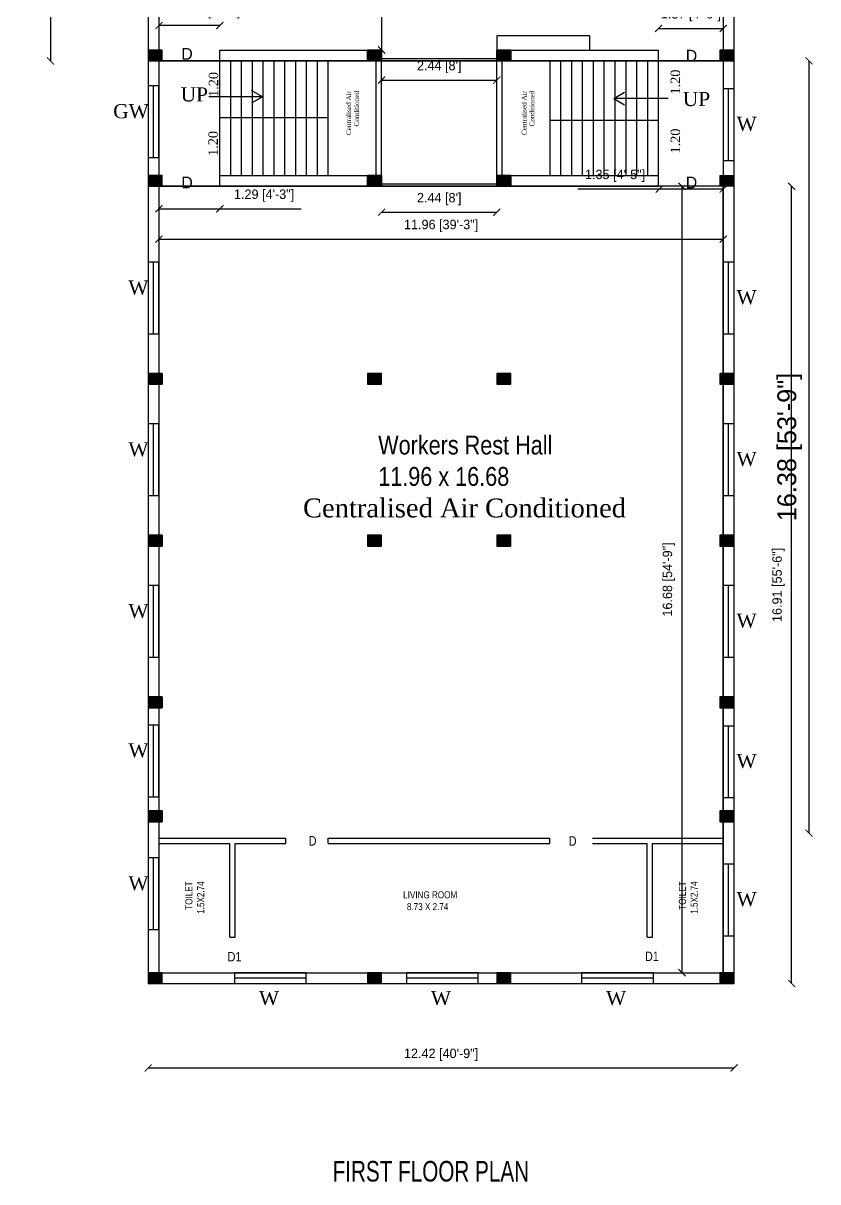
# Model space of a CAD drawing. Header units: metres. Extents: x 6103548.4 to 6103646, y -6659893.6 to -6659816.8.
# Drawn here: x 6103567.76 to 6103584.6, y -6659893.65 to -6659869.07 of the extents above; entities that cross this region are included whole.
import ezdxf

# ---------------------------------------------------------------- set-up
doc = ezdxf.new("R2010")
doc.units = ezdxf.units.M
doc.header["$LTSCALE"] = 500
doc.header["$MEASUREMENT"] = 0
doc.linetypes.add('DASHED', pattern=[0.75, 0.5, -0.25])
doc.linetypes.add('PHANTOM2', pattern=[1.25, 0.625, -0.125, 0.125, -0.125, 0.125, -0.125])
doc.layers.get('0').update_dxf_attribs({"linetype": 'CONTINUOUS'})
doc.layers.get('Defpoints').update_dxf_attribs({"linetype": 'CONTINUOUS'})
doc.layers.add('BLK_1_FLR_0_STAIR_1_LANDING_1', color=7, linetype='CONTINUOUS', lineweight=0)
doc.layers.add('DIST_EXIT', color=7, linetype='CONTINUOUS', lineweight=0)
for name, color, linetype in [('BLK_1_FLR_0_WASH', 55, 'CONTINUOUS'), ('BLK_1_FLR_1_BLT_UP_AREA', 13, 'CONTINUOUS'), ('BLK_1_FLR_1_DRINKING_WATER', 7, 'CONTINUOUS'), ('BLK_1_FLR_1_EXIT_WIDTH_DOOR', 2, 'CONTINUOUS'), ('BLK_1_FLR_1_UNITFA_1', 234, 'CONTINUOUS'), ('TITLE', 7, 'CONTINUOUS')]:
    doc.layers.add(name, color=color, linetype=linetype)
doc.styles.add('RM', font='GOTHIC.TTF')
doc.styles.get("Standard").update_dxf_attribs({"font": 'GOTHIC.TTF'})
doc.styles.add('TITLE1', font='GOTHIC.TTF', dxfattribs={"width": 0.75, "height": 0.2})
doc.styles.add('USA TEXT', font='GOTHIC.TTF')
doc.dimstyles.new('1-100-ED', dxfattribs={"dimtxt": 0.2, "dimasz": 0.15, "dimexe": 0.18, "dimexo": 0.0625, "dimgap": 0.15, "dimtad": 1, "dimzin": 0, "dimdsep": 46, "dimtxsty": 'USA TEXT', "dimblk": 'ARCHTICK', "dimcen": 0.1, "dimse1": 1, "dimse2": 1, "dimclrd": 256, "dimclrt": 256, "dimadec": 0, "dimazin": 0, "dimtfac": 1, "dimtofl": 0, "dimtmove": 0, "dimatfit": 3, "dimldrblk": 'ARCHTICK', "dimfxl": 0, "dimtolj": 1, "dimtzin": 0, "dimarcsym": 0})

# ---------------------------------------------------------------- blocks, each defined once
blk = doc.blocks.new('_ArchTick')
at = {"color": 0, "linetype": 'ByBlock', "const_width": 0.15}
blk.add_lwpolyline([(-0.5, -0.5), (0.5, 0.5)], dxfattribs=at)
blk = doc.blocks.new('*D83')
at = {"layer": 'Defpoints', "color": 0}
for p in [(6103575.353, -6659856.153), (6103575.353, -6659869.643), (6103575.353, -6659869.643)]:
    blk.add_point(p, dxfattribs=at)
at = {"layer": 'DIST_EXIT', "linetype": 'PHANTOM2', "lineweight": -2}
blk.add_line((6103575.353, -6659856.153), (6103575.353, -6659869.643), dxfattribs=at)
at = {"layer": 'DIST_EXIT', "lineweight": -2, "xscale": 0.15, "yscale": 0.15, "zscale": 0.15}
for p, rotation in [((6103575.353, -6659856.153), 90), ((6103575.353, -6659869.643), 270)]:
    blk.add_blockref('_ArchTick', p, dxfattribs=dict(at, rotation=rotation))
at = {"layer": 'DIST_EXIT', "insert": (6103575.073, -6659863.874), "char_height": 0.2, "attachment_point": 5, "rotation": 90, "style": 'USA TEXT'}
blk.add_mtext('\\A1;13.49 [44\'-3"]', dxfattribs=at)
blk = doc.blocks.new('*D84')
at = {"layer": 'BLK_1_FLR_0_STAIR_1_LANDING_1', "lineweight": -2}
blk.add_line((6103568.333, -6659855.923), (6103568.333, -6659869.873), dxfattribs=at)
at = {"layer": 'Defpoints', "color": 0}
for p in [(6103570.403, -6659855.923), (6103568.333, -6659869.873), (6103570.403, -6659869.873)]:
    blk.add_point(p, dxfattribs=at)
at = {"layer": 'BLK_1_FLR_0_STAIR_1_LANDING_1', "lineweight": -2, "xscale": 0.15, "yscale": 0.15, "zscale": 0.15}
for p, rotation in [((6103568.333, -6659855.923), 90), ((6103568.333, -6659869.873), 270)]:
    blk.add_blockref('_ArchTick', p, dxfattribs=dict(at, rotation=rotation))
at = {"layer": 'BLK_1_FLR_0_STAIR_1_LANDING_1', "insert": (6103568.053, -6659862.898), "char_height": 0.2, "attachment_point": 5, "rotation": 90, "style": 'USA TEXT'}
blk.add_mtext('\\A1;13.95 [45\'-9"]', dxfattribs=at)
blk = doc.blocks.new('*D85')
at = {"lineweight": -2}
blk.add_line((6103570.403, -6659891.234), (6103582.823, -6659891.234), dxfattribs=at)
at = {"layer": 'Defpoints', "color": 0}
for p in [(6103570.403, -6659889.443), (6103582.823, -6659889.443), (6103582.823, -6659891.234)]:
    blk.add_point(p, dxfattribs=at)
at = {"lineweight": -2, "xscale": 0.15, "yscale": 0.15, "zscale": 0.15, "rotation": 180}
blk.add_blockref('_ArchTick', (6103570.403, -6659891.234), dxfattribs=at)
at = {"lineweight": -2, "xscale": 0.15, "yscale": 0.15, "zscale": 0.15}
blk.add_blockref('_ArchTick', (6103582.823, -6659891.234), dxfattribs=at)
at = {"insert": (6103576.613, -6659890.954), "char_height": 0.2, "attachment_point": 5, "style": 'USA TEXT'}
blk.add_mtext('\\A1;12.42 [40\'-9"]', dxfattribs=at)
blk = doc.blocks.new('*D89')
at = {"lineweight": -2}
blk.add_line((6103584.043, -6659889.443), (6103584.043, -6659872.533), dxfattribs=at)
at = {"layer": 'Defpoints', "color": 0}
for p in [(6103582.823, -6659872.533), (6103584.043, -6659872.533), (6103582.823, -6659889.443)]:
    blk.add_point(p, dxfattribs=at)
at = {"lineweight": -2, "xscale": 0.15, "yscale": 0.15, "zscale": 0.15}
for p, rotation in [((6103584.043, -6659872.533), 90), ((6103584.043, -6659889.443), 270)]:
    blk.add_blockref('_ArchTick', p, dxfattribs=dict(at, rotation=rotation))
at = {"insert": (6103583.764, -6659880.988), "char_height": 0.2, "attachment_point": 5, "rotation": 90, "style": 'USA TEXT'}
blk.add_mtext('\\A1;16.91 [55\'-6"]', dxfattribs=at)
blk = doc.blocks.new('*D75')
at = {"lineweight": -2}
blk.add_line((6103570.633, -6659873.652), (6103582.593, -6659873.652), dxfattribs=at)
at = {"layer": 'Defpoints', "color": 0}
for p in [(6103570.633, -6659873.084), (6103582.593, -6659873.084), (6103582.593, -6659873.652)]:
    blk.add_point(p, dxfattribs=at)
at = {"lineweight": -2, "xscale": 0.15, "yscale": 0.15, "zscale": 0.15, "rotation": 180}
blk.add_blockref('_ArchTick', (6103570.633, -6659873.652), dxfattribs=at)
at = {"lineweight": -2, "xscale": 0.15, "yscale": 0.15, "zscale": 0.15}
blk.add_blockref('_ArchTick', (6103582.593, -6659873.652), dxfattribs=at)
at = {"insert": (6103576.613, -6659873.373), "char_height": 0.2, "attachment_point": 5, "style": 'USA TEXT'}
blk.add_mtext('\\A1;11.96 [39\'-3"]', dxfattribs=at)
blk = doc.blocks.new('*D76')
at = {"lineweight": -2}
blk.add_line((6103581.72, -6659889.213), (6103581.72, -6659872.533), dxfattribs=at)
at = {"layer": 'Defpoints', "color": 0}
for p in [(6103580.71, -6659872.533), (6103581.72, -6659872.533), (6103580.71, -6659889.213)]:
    blk.add_point(p, dxfattribs=at)
at = {"lineweight": -2, "xscale": 0.15, "yscale": 0.15, "zscale": 0.15}
for p, rotation in [((6103581.72, -6659872.533), 90), ((6103581.72, -6659889.213), 270)]:
    blk.add_blockref('_ArchTick', p, dxfattribs=dict(at, rotation=rotation))
at = {"insert": (6103581.44, -6659880.873), "char_height": 0.2, "attachment_point": 5, "rotation": 90, "style": 'USA TEXT'}
blk.add_mtext('\\A1;16.68 [54\'-9"]', dxfattribs=at)
blk = doc.blocks.new('*D77')
at = {"lineweight": -2}
blk.add_line((6103570.403, -6659891.234), (6103582.823, -6659891.234), dxfattribs=at)
at = {"layer": 'Defpoints', "color": 0}
for p in [(6103570.403, -6659889.443), (6103582.823, -6659889.443), (6103582.823, -6659891.234)]:
    blk.add_point(p, dxfattribs=at)
at = {"lineweight": -2, "xscale": 0.15, "yscale": 0.15, "zscale": 0.15, "rotation": 180}
blk.add_blockref('_ArchTick', (6103570.403, -6659891.234), dxfattribs=at)
at = {"lineweight": -2, "xscale": 0.15, "yscale": 0.15, "zscale": 0.15}
blk.add_blockref('_ArchTick', (6103582.823, -6659891.234), dxfattribs=at)
at = {"insert": (6103576.613, -6659890.954), "char_height": 0.2, "attachment_point": 5, "style": 'USA TEXT'}
blk.add_mtext('\\A1;12.42 [40\'-9"]', dxfattribs=at)
blk = doc.blocks.new('*D74')
at = {"lineweight": -2}
blk.add_line((6103584.411, -6659869.873), (6103584.411, -6659886.253), dxfattribs=at)
at = {"layer": 'Defpoints', "color": 0}
for p in [(6103581.164, -6659869.873), (6103581.164, -6659886.253), (6103584.411, -6659886.253)]:
    blk.add_point(p, dxfattribs=at)
at = {"lineweight": -2, "xscale": 0.15, "yscale": 0.15, "zscale": 0.15}
for p, rotation in [((6103584.411, -6659869.873), 90), ((6103584.411, -6659886.253), 270)]:
    blk.add_blockref('_ArchTick', p, dxfattribs=dict(at, rotation=rotation))
at = {"insert": (6103584.001, -6659878.063), "char_height": 0.4, "attachment_point": 5, "rotation": 90, "style": 'USA TEXT'}
blk.add_mtext('\\A1;16.38 [53\'-9"]', dxfattribs=at)
blk = doc.blocks.new('*D97')
at = {"layer": 'BLK_1_FLR_1_EXIT_WIDTH_DOOR', "lineweight": -2}
for p, q in [((6103570.633, -6659873.01), (6103571.923, -6659873.01)), ((6103571.923, -6659873.01), (6103573.649, -6659873.01))]:
    blk.add_line(p, q, dxfattribs=at)
at = {"layer": 'Defpoints', "color": 0}
for p in [(6103570.633, -6659872.533), (6103571.923, -6659872.533), (6103571.923, -6659873.01)]:
    blk.add_point(p, dxfattribs=at)
at = {"layer": 'BLK_1_FLR_1_EXIT_WIDTH_DOOR', "lineweight": -2, "xscale": 0.15, "yscale": 0.15, "zscale": 0.15, "rotation": 180}
blk.add_blockref('_ArchTick', (6103570.633, -6659873.01), dxfattribs=at)
at = {"layer": 'BLK_1_FLR_1_EXIT_WIDTH_DOOR', "lineweight": -2, "xscale": 0.15, "yscale": 0.15, "zscale": 0.15}
blk.add_blockref('_ArchTick', (6103571.923, -6659873.01), dxfattribs=at)
at = {"layer": 'BLK_1_FLR_1_EXIT_WIDTH_DOOR', "insert": (6103572.861, -6659872.731), "char_height": 0.2, "attachment_point": 5, "style": 'USA TEXT'}
blk.add_mtext('\\A1;1.29 [4\'-3"]', dxfattribs=at)
blk = doc.blocks.new('*D98')
at = {"layer": 'BLK_1_FLR_1_EXIT_WIDTH_DOOR', "lineweight": -2}
blk.add_line((6103575.353, -6659873.083), (6103577.793, -6659873.083), dxfattribs=at)
at = {"layer": 'Defpoints', "color": 0}
for p in [(6103575.353, -6659872.543), (6103577.793, -6659872.543), (6103577.793, -6659873.083)]:
    blk.add_point(p, dxfattribs=at)
at = {"layer": 'BLK_1_FLR_1_EXIT_WIDTH_DOOR', "lineweight": -2, "xscale": 0.15, "yscale": 0.15, "zscale": 0.15, "rotation": 180}
blk.add_blockref('_ArchTick', (6103575.353, -6659873.083), dxfattribs=at)
at = {"layer": 'BLK_1_FLR_1_EXIT_WIDTH_DOOR', "lineweight": -2, "xscale": 0.15, "yscale": 0.15, "zscale": 0.15}
blk.add_blockref('_ArchTick', (6103577.793, -6659873.083), dxfattribs=at)
at = {"layer": 'BLK_1_FLR_1_EXIT_WIDTH_DOOR', "insert": (6103576.573, -6659872.804), "char_height": 0.2, "attachment_point": 5, "style": 'USA TEXT'}
blk.add_mtext("\\A1;2.44 [8']", dxfattribs=at)
blk = doc.blocks.new('*D99')
at = {"layer": 'BLK_1_FLR_1_EXIT_WIDTH_DOOR', "lineweight": -2}
for p, q in [((6103581.238, -6659872.591), (6103579.513, -6659872.591)), ((6103582.593, -6659872.591), (6103581.238, -6659872.591))]:
    blk.add_line(p, q, dxfattribs=at)
at = {"layer": 'Defpoints', "color": 0}
for p in [(6103581.238, -6659872.533), (6103582.593, -6659872.533), (6103582.593, -6659872.591)]:
    blk.add_point(p, dxfattribs=at)
at = {"layer": 'BLK_1_FLR_1_EXIT_WIDTH_DOOR', "lineweight": -2, "xscale": 0.15, "yscale": 0.15, "zscale": 0.15, "rotation": 180}
blk.add_blockref('_ArchTick', (6103581.238, -6659872.591), dxfattribs=at)
at = {"layer": 'BLK_1_FLR_1_EXIT_WIDTH_DOOR', "lineweight": -2, "xscale": 0.15, "yscale": 0.15, "zscale": 0.15}
blk.add_blockref('_ArchTick', (6103582.593, -6659872.591), dxfattribs=at)
at = {"layer": 'BLK_1_FLR_1_EXIT_WIDTH_DOOR', "insert": (6103580.301, -6659872.311), "char_height": 0.2, "attachment_point": 5, "style": 'USA TEXT'}
blk.add_mtext('\\A1;1.35 [4\'-5"]', dxfattribs=at)
blk = doc.blocks.new('*D100')
at = {"layer": 'BLK_1_FLR_1_EXIT_WIDTH_DOOR', "lineweight": -2}
blk.add_line((6103575.353, -6659870.28), (6103577.793, -6659870.28), dxfattribs=at)
at = {"layer": 'Defpoints', "color": 0}
for p in [(6103575.353, -6659869.873), (6103577.793, -6659869.873), (6103577.793, -6659870.28)]:
    blk.add_point(p, dxfattribs=at)
at = {"layer": 'BLK_1_FLR_1_EXIT_WIDTH_DOOR', "lineweight": -2, "xscale": 0.15, "yscale": 0.15, "zscale": 0.15, "rotation": 180}
blk.add_blockref('_ArchTick', (6103575.353, -6659870.28), dxfattribs=at)
at = {"layer": 'BLK_1_FLR_1_EXIT_WIDTH_DOOR', "lineweight": -2, "xscale": 0.15, "yscale": 0.15, "zscale": 0.15}
blk.add_blockref('_ArchTick', (6103577.793, -6659870.28), dxfattribs=at)
at = {"layer": 'BLK_1_FLR_1_EXIT_WIDTH_DOOR', "insert": (6103576.573, -6659870.001), "char_height": 0.2, "attachment_point": 5, "style": 'USA TEXT'}
blk.add_mtext("\\A1;2.44 [8']", dxfattribs=at)
blk = doc.blocks.new('*D101')
at = {"layer": 'BLK_1_FLR_1_EXIT_WIDTH_DOOR', "lineweight": -2}
blk.add_line((6103581.223, -6659869.184), (6103582.593, -6659869.184), dxfattribs=at)
at = {"layer": 'Defpoints', "color": 0}
for p in [(6103582.593, -6659869.184), (6103581.223, -6659869.643), (6103582.593, -6659869.643)]:
    blk.add_point(p, dxfattribs=at)
at = {"layer": 'BLK_1_FLR_1_EXIT_WIDTH_DOOR', "lineweight": -2, "xscale": 0.15, "yscale": 0.15, "zscale": 0.15, "rotation": 180}
blk.add_blockref('_ArchTick', (6103581.223, -6659869.184), dxfattribs=at)
at = {"layer": 'BLK_1_FLR_1_EXIT_WIDTH_DOOR', "lineweight": -2, "xscale": 0.15, "yscale": 0.15, "zscale": 0.15}
blk.add_blockref('_ArchTick', (6103582.593, -6659869.184), dxfattribs=at)
at = {"layer": 'BLK_1_FLR_1_EXIT_WIDTH_DOOR', "insert": (6103581.908, -6659868.904), "char_height": 0.2, "attachment_point": 5, "style": 'USA TEXT'}
blk.add_mtext('\\A1;1.37 [4\'-6"]', dxfattribs=at)
blk = doc.blocks.new('*D102')
at = {"layer": 'BLK_1_FLR_1_EXIT_WIDTH_DOOR', "lineweight": -2}
blk.add_line((6103571.923, -6659869.122), (6103570.633, -6659869.122), dxfattribs=at)
at = {"layer": 'Defpoints', "color": 0}
for p in [(6103570.633, -6659869.122), (6103570.633, -6659869.643), (6103571.923, -6659869.643)]:
    blk.add_point(p, dxfattribs=at)
at = {"layer": 'BLK_1_FLR_1_EXIT_WIDTH_DOOR', "lineweight": -2, "xscale": 0.15, "yscale": 0.15, "zscale": 0.15, "rotation": 180}
blk.add_blockref('_ArchTick', (6103570.633, -6659869.122), dxfattribs=at)
at = {"layer": 'BLK_1_FLR_1_EXIT_WIDTH_DOOR', "lineweight": -2, "xscale": 0.15, "yscale": 0.15, "zscale": 0.15}
blk.add_blockref('_ArchTick', (6103571.923, -6659869.122), dxfattribs=at)
at = {"layer": 'BLK_1_FLR_1_EXIT_WIDTH_DOOR', "insert": (6103571.714, -6659868.843), "char_height": 0.2, "attachment_point": 5, "style": 'USA TEXT'}
blk.add_mtext('\\A1;1.29 [4\'-3"]', dxfattribs=at)

msp = doc.modelspace()

# ---------------------------------------------------------------- linework, layer by layer
at = {"lineweight": 25, "ltscale": 2}
for p, q in [((6103570.40288, -6659855.92288), (6103570.40288, -6659889.44288)), ((6103570.63288, -6659866.44288), (6103570.63288, -6659869.64288)), ((6103582.59288, -6659866.44288), (6103582.59288, -6659869.64288)), ((6103571.92288, -6659869.64288), (6103575.35288, -6659869.64288)), ((6103571.92288, -6659869.64288), (6103575.35288, -6659869.64288)), ((6103577.79288, -6659869.64288), (6103581.22288, -6659869.64288)), ((6103570.40288, -6659869.87288), (6103575.35288, -6659869.87288)), ((6103570.63288, -6659869.87288), (6103570.63288, -6659889.44288)), ((6103571.92288, -6659869.87288), (6103575.35288, -6659869.87288)), ((6103577.79288, -6659869.87288), (6103582.82288, -6659869.87288)), ((6103582.59288, -6659869.87288), (6103582.59288, -6659872.53288)), ((6103570.63288, -6659870.40176), (6103570.40288, -6659870.40176)), ((6103570.40288, -6659870.40176), (6103570.40288, -6659871.92176)), ((6103570.51788, -6659871.92176), (6103570.51788, -6659870.40176)), ((6103570.63288, -6659871.92176), (6103570.63288, -6659870.40176)), ((6103571.92288, -6659872.53665), (6103571.92288, -6659870.70288)), ((6103572.15288, -6659872.30288), (6103572.15288, -6659870.70288)), ((6103572.38288, -6659872.30288), (6103572.38288, -6659870.70288)), ((6103572.82403, -6659870.63706), (6103572.59403, -6659870.50401)), ((6103572.82403, -6659870.63706), (6103572.59403, -6659870.77011)), ((6103572.61288, -6659872.30288), (6103572.61288, -6659870.70288)), ((6103572.84288, -6659872.30288), (6103572.84288, -6659870.70288)), ((6103573.07288, -6659872.30288), (6103573.07288, -6659870.70288)), ((6103573.30288, -6659872.30288), (6103573.30288, -6659870.70288)), ((6103573.53288, -6659872.30288), (6103573.53288, -6659870.70288)), ((6103573.76288, -6659872.30288), (6103573.76288, -6659870.70288)), ((6103573.99288, -6659872.30288), (6103573.99288, -6659870.70288)), ((6103574.22288, -6659872.30288), (6103574.22288, -6659870.70288)), ((6103580.27332, -6659870.66962), (6103580.50332, -6659870.53657)), ((6103580.27332, -6659870.66962), (6103580.50332, -6659870.80267)), ((6103581.42891, -6659870.66962), (6103580.27891, -6659870.67285)), ((6103582.82288, -6659870.46502), (6103582.59288, -6659870.46502)), ((6103582.59288, -6659870.46502), (6103582.59288, -6659871.98502)), ((6103582.70788, -6659871.98502), (6103582.70788, -6659870.46502)), ((6103582.82288, -6659871.98502), (6103582.82288, -6659870.46502)), ((6103578.92288, -6659872.30288), (6103578.92288, -6659870.76314)), ((6103579.15288, -6659872.30288), (6103579.15288, -6659870.76314)), ((6103579.38288, -6659872.30288), (6103579.38288, -6659870.76314)), ((6103579.61288, -6659872.30288), (6103579.61288, -6659870.76314)), ((6103579.84288, -6659872.30288), (6103579.84288, -6659870.76314)), ((6103580.07288, -6659872.30288), (6103580.07288, -6659870.76314)), ((6103580.30288, -6659872.30288), (6103580.30288, -6659870.76314)), ((6103580.53288, -6659872.30288), (6103580.53288, -6659870.76314)), ((6103580.76288, -6659872.30288), (6103580.76288, -6659870.76314)), ((6103580.99288, -6659872.30288), (6103580.99288, -6659870.76314)), ((6103581.22288, -6659872.53288), (6103581.22288, -6659870.76314)), ((6103571.92288, -6659871.07288), (6103574.22288, -6659871.07288)), ((6103578.92288, -6659871.13314), (6103581.22288, -6659871.13314)), ((6103570.40288, -6659871.92176), (6103570.63288, -6659871.92176)), ((6103582.59288, -6659871.98502), (6103582.82288, -6659871.98502)), ((6103571.92288, -6659872.30288), (6103575.35288, -6659872.30288)), ((6103571.92288, -6659872.30288), (6103575.35288, -6659872.30288)), ((6103577.79288, -6659872.30288), (6103581.22288, -6659872.30288)), ((6103570.40288, -6659872.53288), (6103575.35288, -6659872.53288)), ((6103570.63288, -6659872.53288), (6103570.63288, -6659876.50288)), ((6103571.92288, -6659872.53665), (6103575.35288, -6659872.53288)), ((6103577.79288, -6659872.53288), (6103581.22288, -6659872.53288)), ((6103582.59288, -6659872.53288), (6103582.59288, -6659889.21288)), ((6103570.63288, -6659873.30288), (6103570.63288, -6659876.50288)), ((6103570.63288, -6659874.14288), (6103570.40288, -6659874.14288)), ((6103570.40288, -6659874.14288), (6103570.40288, -6659875.66288)), ((6103570.51788, -6659875.66288), (6103570.51788, -6659874.14288)), ((6103570.63288, -6659875.66288), (6103570.63288, -6659874.14288)), ((6103582.82288, -6659874.14288), (6103582.59288, -6659874.14288)), ((6103582.59288, -6659874.14288), (6103582.59288, -6659875.66288)), ((6103582.70788, -6659875.66288), (6103582.70788, -6659874.14288)), ((6103582.82288, -6659875.66288), (6103582.82288, -6659874.14288)), ((6103570.40288, -6659875.66288), (6103570.63288, -6659875.66288)), ((6103582.59288, -6659875.66288), (6103582.82288, -6659875.66288)), ((6103570.70288, -6659876.50288), (6103570.70288, -6659876.73288)), ((6103570.63288, -6659876.73288), (6103570.63288, -6659879.93288)), ((6103582.59288, -6659876.73288), (6103582.59288, -6659879.93288)), ((6103570.63288, -6659877.57288), (6103570.40288, -6659877.57288)), ((6103570.40288, -6659877.57288), (6103570.40288, -6659879.09288)), ((6103570.51788, -6659879.09288), (6103570.51788, -6659877.57288)), ((6103570.63288, -6659879.09288), (6103570.63288, -6659877.57288)), ((6103582.82288, -6659877.57288), (6103582.59288, -6659877.57288)), ((6103582.59288, -6659877.57288), (6103582.59288, -6659879.09288)), ((6103582.70788, -6659879.09288), (6103582.70788, -6659877.57288)), ((6103582.82288, -6659879.09288), (6103582.82288, -6659877.57288)), ((6103570.40288, -6659879.09288), (6103570.63288, -6659879.09288)), ((6103582.59288, -6659879.09288), (6103582.82288, -6659879.09288)), ((6103570.70288, -6659879.93288), (6103570.70288, -6659880.16288)), ((6103570.63288, -6659880.16288), (6103570.63288, -6659883.36288)), ((6103570.63288, -6659880.16288), (6103570.63288, -6659883.36288)), ((6103570.63288, -6659881.00288), (6103570.40288, -6659881.00288)), ((6103570.40288, -6659881.00288), (6103570.40288, -6659882.52288)), ((6103570.51788, -6659882.52288), (6103570.51788, -6659881.00288)), ((6103570.63288, -6659882.52288), (6103570.63288, -6659881.00288)), ((6103582.82288, -6659881.00288), (6103582.59288, -6659881.00288)), ((6103582.59288, -6659881.00288), (6103582.59288, -6659882.52288)), ((6103582.70788, -6659882.52288), (6103582.70788, -6659881.00288)), ((6103582.82288, -6659882.52288), (6103582.82288, -6659881.00288)), ((6103570.40288, -6659882.52288), (6103570.63288, -6659882.52288)), ((6103582.59288, -6659882.52288), (6103582.82288, -6659882.52288)), ((6103570.70288, -6659883.36288), (6103570.70288, -6659883.59288)), ((6103570.63288, -6659883.95948), (6103570.40288, -6659883.95948)), ((6103570.40288, -6659883.95948), (6103570.40288, -6659885.47948)), ((6103570.51788, -6659885.47948), (6103570.51788, -6659883.95948)), ((6103570.63288, -6659885.47948), (6103570.63288, -6659883.95948)), ((6103582.82288, -6659883.98061), (6103582.59288, -6659883.98061)), ((6103582.59288, -6659883.98061), (6103582.59288, -6659885.50061)), ((6103582.70788, -6659885.50061), (6103582.70788, -6659883.98061)), ((6103582.82288, -6659885.50061), (6103582.82288, -6659883.98061)), ((6103570.40288, -6659885.47948), (6103570.63288, -6659885.47948)), ((6103582.59288, -6659885.50061), (6103582.82288, -6659885.50061)), ((6103570.70288, -6659885.78288), (6103570.70288, -6659886.01288)), ((6103582.59288, -6659885.78288), (6103582.82288, -6659885.78288)), ((6103570.63288, -6659886.01288), (6103570.63288, -6659889.21288)), ((6103570.63288, -6659886.77765), (6103570.40288, -6659886.77765)), ((6103570.40288, -6659886.77765), (6103570.40288, -6659888.29765)), ((6103570.51788, -6659888.29765), (6103570.51788, -6659886.77765)), ((6103570.63288, -6659888.29765), (6103570.63288, -6659886.77765)), ((6103582.82288, -6659886.90966), (6103582.59288, -6659886.90966)), ((6103582.59288, -6659886.90966), (6103582.59288, -6659888.42966)), ((6103582.70788, -6659888.42966), (6103582.70788, -6659886.90966)), ((6103582.82288, -6659888.42966), (6103582.82288, -6659886.90966)), ((6103570.40288, -6659888.29765), (6103570.63288, -6659888.29765)), ((6103582.59288, -6659888.42966), (6103582.82288, -6659888.42966)), ((6103570.40288, -6659889.21288), (6103582.52288, -6659889.21288)), ((6103573.75658, -6659889.21288), (6103572.23658, -6659889.21288)), ((6103572.23658, -6659889.21288), (6103572.23658, -6659889.44288)), ((6103573.75658, -6659889.32788), (6103572.23658, -6659889.32788)), ((6103573.75658, -6659889.44288), (6103573.75658, -6659889.21288)), ((6103577.40009, -6659889.21288), (6103575.88009, -6659889.21288)), ((6103575.88009, -6659889.21288), (6103575.88009, -6659889.44288)), ((6103577.40009, -6659889.32788), (6103575.88009, -6659889.32788)), ((6103577.40009, -6659889.44288), (6103577.40009, -6659889.21288)), ((6103581.1122, -6659889.21288), (6103579.5922, -6659889.21288)), ((6103579.5922, -6659889.21288), (6103579.5922, -6659889.44288)), ((6103581.1122, -6659889.32788), (6103579.5922, -6659889.32788)), ((6103581.1122, -6659889.44288), (6103581.1122, -6659889.21288)), ((6103570.40288, -6659889.44288), (6103575.35288, -6659889.44288)), ((6103572.23658, -6659889.44288), (6103573.75658, -6659889.44288)), ((6103575.35288, -6659889.44288), (6103577.79288, -6659889.44288)), ((6103575.88009, -6659889.44288), (6103577.40009, -6659889.44288)), ((6103577.79288, -6659889.44288), (6103582.82288, -6659889.44288)), ((6103579.5922, -6659889.44288), (6103581.1122, -6659889.44288))]:
    msp.add_line(p, q, dxfattribs=at)
at = {"lineweight": 0}
for p, q in [((6103582.82288, -6659855.92288), (6103582.82288, -6659889.44288)), ((6103577.79288, -6659869.64288), (6103581.22288, -6659869.64288)), ((6103577.79288, -6659869.87288), (6103581.22288, -6659869.87288)), ((6103577.79288, -6659872.30288), (6103581.22288, -6659872.30288)), ((6103577.79288, -6659872.53288), (6103582.82288, -6659872.53288))]:
    msp.add_line(p, q, dxfattribs=at)
at = {"linetype": 'DASHED', "lineweight": 25}
for p, q in [((6103571.92288, -6659870.70288), (6103571.92288, -6659869.64288)), ((6103581.22288, -6659871.13314), (6103581.22288, -6659869.64288)), ((6103572.15288, -6659870.70288), (6103572.15288, -6659869.87288)), ((6103572.38288, -6659870.70288), (6103572.38288, -6659869.87288)), ((6103572.61288, -6659870.70288), (6103572.61288, -6659869.87288)), ((6103572.84288, -6659870.70288), (6103572.84288, -6659869.87288)), ((6103573.07288, -6659870.70288), (6103573.07288, -6659869.87288)), ((6103573.30288, -6659870.70288), (6103573.30288, -6659869.87288)), ((6103573.53288, -6659870.70288), (6103573.53288, -6659869.87288)), ((6103573.76288, -6659870.70288), (6103573.76288, -6659869.87288)), ((6103573.99288, -6659870.70288), (6103573.99288, -6659869.87288)), ((6103574.22288, -6659870.70288), (6103574.22288, -6659869.87288)), ((6103578.92288, -6659871.13314), (6103578.92288, -6659869.87288)), ((6103579.15288, -6659871.13314), (6103579.15288, -6659869.87288)), ((6103579.38288, -6659871.13314), (6103579.38288, -6659869.87288)), ((6103579.61288, -6659871.13314), (6103579.61288, -6659869.87288)), ((6103579.84288, -6659871.13314), (6103579.84288, -6659869.87288)), ((6103580.07288, -6659871.13314), (6103580.07288, -6659869.87288)), ((6103580.30288, -6659871.13314), (6103580.30288, -6659869.87288)), ((6103580.53288, -6659871.13314), (6103580.53288, -6659869.87288)), ((6103580.76288, -6659871.13314), (6103580.76288, -6659869.87288)), ((6103580.99288, -6659871.13314), (6103580.99288, -6659869.87288))]:
    msp.add_line(p, q, dxfattribs=at)
for p, q in [((6103575.23788, -6659872.30288), (6103575.23788, -6659869.87288)), ((6103575.35288, -6659869.82288), (6103577.79288, -6659869.82288)), ((6103575.35288, -6659872.30288), (6103575.35288, -6659869.87288)), ((6103575.35288, -6659869.87288), (6103577.79288, -6659869.87288)), ((6103577.79288, -6659872.30288), (6103577.79288, -6659869.87288)), ((6103577.90788, -6659872.30288), (6103577.90788, -6659869.87288)), ((6103572.82403, -6659870.63706), (6103571.68825, -6659870.63706)), ((6103575.35288, -6659872.48288), (6103577.79288, -6659872.48288)), ((6103575.35288, -6659872.53288), (6103577.79288, -6659872.53288)), ((6103575.05288, -6659879.93288), (6103575.05288, -6659880.16288)), ((6103575.16788, -6659879.93288), (6103575.16788, -6659880.16288)), ((6103577.79288, -6659879.93288), (6103577.79288, -6659880.16288)), ((6103577.90788, -6659879.93288), (6103577.90788, -6659880.16288)), ((6103570.63288, -6659886.35788), (6103573.3213, -6659886.35788)), ((6103573.3213, -6659886.47288), (6103573.3213, -6659886.35788)), ((6103574.2213, -6659886.35788), (6103578.91888, -6659886.35788)), ((6103574.2213, -6659886.47288), (6103574.2213, -6659886.35788)), ((6103578.91888, -6659886.47288), (6103578.91888, -6659886.35788)), ((6103579.81888, -6659886.35788), (6103582.59288, -6659886.35788)), ((6103570.63288, -6659886.47288), (6103572.13288, -6659886.47288)), ((6103572.13288, -6659888.46288), (6103572.13288, -6659886.47288)), ((6103572.24788, -6659888.46288), (6103572.24788, -6659886.47288)), ((6103572.24788, -6659886.47288), (6103573.3213, -6659886.47288)), ((6103574.2213, -6659886.47288), (6103578.91888, -6659886.47288)), ((6103579.81888, -6659886.47288), (6103580.97788, -6659886.47288)), ((6103580.97788, -6659888.46288), (6103580.97788, -6659886.47288)), ((6103581.09288, -6659886.47288), (6103582.59288, -6659886.47288)), ((6103581.09288, -6659888.46288), (6103581.09288, -6659886.47288)), ((6103572.13288, -6659888.46288), (6103572.24788, -6659888.46288)), ((6103580.97788, -6659888.46288), (6103581.09288, -6659888.46288))]:
    msp.add_line(p, q)
at = {"lineweight": 0}
for points in [[(6103570.40288, -6659889.44288), (6103582.82288, -6659889.44288), (6103582.82288, -6659855.92288), (6103570.40288, -6659855.92288)], [(6103582.52288, -6659872.53288), (6103582.82288, -6659872.53288), (6103582.82288, -6659872.30288), (6103582.52288, -6659872.30288)]]:
    msp.add_lwpolyline(points, close=True, dxfattribs=at)
at = {"lineweight": 25, "ltscale": 2}
for points in [[(6103570.40288, -6659869.87288), (6103570.70288, -6659869.87288), (6103570.70288, -6659869.64288), (6103570.40288, -6659869.64288)], [(6103575.05288, -6659869.87288), (6103575.35288, -6659869.87288), (6103575.35288, -6659869.64288), (6103575.05288, -6659869.64288)], [(6103575.05288, -6659869.64288), (6103575.35288, -6659869.64288), (6103575.35288, -6659869.87288), (6103575.05288, -6659869.87288)], [(6103577.79288, -6659869.87288), (6103578.09288, -6659869.87288), (6103578.09288, -6659869.64288), (6103577.79288, -6659869.64288)], [(6103577.79288, -6659869.64288), (6103578.09288, -6659869.64288), (6103578.09288, -6659869.87288), (6103577.79288, -6659869.87288)], [(6103582.52288, -6659869.87288), (6103582.82288, -6659869.87288), (6103582.82288, -6659869.64288), (6103582.52288, -6659869.64288)], [(6103570.40288, -6659872.53288), (6103570.70288, -6659872.53288), (6103570.70288, -6659872.30288), (6103570.40288, -6659872.30288)], [(6103575.05288, -6659872.53288), (6103575.35288, -6659872.53288), (6103575.35288, -6659872.30288), (6103575.05288, -6659872.30288)], [(6103575.05288, -6659872.30288), (6103575.35288, -6659872.30288), (6103575.35288, -6659872.53288), (6103575.05288, -6659872.53288)], [(6103577.79288, -6659872.53288), (6103578.09288, -6659872.53288), (6103578.09288, -6659872.30288), (6103577.79288, -6659872.30288)], [(6103577.79288, -6659872.30288), (6103578.09288, -6659872.30288), (6103578.09288, -6659872.53288), (6103577.79288, -6659872.53288)], [(6103570.40288, -6659876.73288), (6103570.70288, -6659876.73288), (6103570.70288, -6659876.50288), (6103570.40288, -6659876.50288)], [(6103575.05288, -6659876.73288), (6103575.35288, -6659876.73288), (6103575.35288, -6659876.50288), (6103575.05288, -6659876.50288)], [(6103577.79288, -6659876.73288), (6103578.09288, -6659876.73288), (6103578.09288, -6659876.50288), (6103577.79288, -6659876.50288)], [(6103582.52288, -6659876.73288), (6103582.82288, -6659876.73288), (6103582.82288, -6659876.50288), (6103582.52288, -6659876.50288)], [(6103570.40288, -6659880.16288), (6103570.70288, -6659880.16288), (6103570.70288, -6659879.93288), (6103570.40288, -6659879.93288)], [(6103575.05288, -6659880.16288), (6103575.35288, -6659880.16288), (6103575.35288, -6659879.93288), (6103575.05288, -6659879.93288)], [(6103577.79288, -6659880.16288), (6103578.09288, -6659880.16288), (6103578.09288, -6659879.93288), (6103577.79288, -6659879.93288)], [(6103582.52288, -6659880.16288), (6103582.82288, -6659880.16288), (6103582.82288, -6659879.93288), (6103582.52288, -6659879.93288)], [(6103570.40288, -6659883.59288), (6103570.70288, -6659883.59288), (6103570.70288, -6659883.36288), (6103570.40288, -6659883.36288)], [(6103582.52288, -6659883.59288), (6103582.82288, -6659883.59288), (6103582.82288, -6659883.36288), (6103582.52288, -6659883.36288)], [(6103570.40288, -6659886.01288), (6103570.70288, -6659886.01288), (6103570.70288, -6659885.78288), (6103570.40288, -6659885.78288)], [(6103582.52288, -6659886.01288), (6103582.82288, -6659886.01288), (6103582.82288, -6659885.78288), (6103582.52288, -6659885.78288)], [(6103570.40288, -6659889.44288), (6103570.70288, -6659889.44288), (6103570.70288, -6659889.21288), (6103570.40288, -6659889.21288)], [(6103575.05288, -6659889.44288), (6103575.35288, -6659889.44288), (6103575.35288, -6659889.21288), (6103575.05288, -6659889.21288)], [(6103577.79288, -6659889.44288), (6103578.09288, -6659889.44288), (6103578.09288, -6659889.21288), (6103577.79288, -6659889.21288)], [(6103582.52288, -6659889.44288), (6103582.82288, -6659889.44288), (6103582.82288, -6659889.21288), (6103582.52288, -6659889.21288)], [(6103582.52288, -6659889.44288), (6103582.82288, -6659889.44288), (6103582.82288, -6659889.21288), (6103582.52288, -6659889.21288)]]:
    msp.add_lwpolyline(points, close=True, dxfattribs=at)
for points in [[(6103570.40288, -6659869.87288), (6103570.70288, -6659869.87288), (6103570.40288, -6659869.64288), (6103570.70288, -6659869.64288)], [(6103575.05288, -6659869.87288), (6103575.35288, -6659869.87288), (6103575.05288, -6659869.64288), (6103575.35288, -6659869.64288)], [(6103575.05288, -6659869.64288), (6103575.35288, -6659869.64288), (6103575.05288, -6659869.87288), (6103575.35288, -6659869.87288)], [(6103577.79288, -6659869.87288), (6103578.09288, -6659869.87288), (6103577.79288, -6659869.64288), (6103578.09288, -6659869.64288)], [(6103577.79288, -6659869.64288), (6103578.09288, -6659869.64288), (6103577.79288, -6659869.87288), (6103578.09288, -6659869.87288)], [(6103582.52288, -6659869.87288), (6103582.82288, -6659869.87288), (6103582.52288, -6659869.64288), (6103582.82288, -6659869.64288)], [(6103570.40288, -6659872.53288), (6103570.70288, -6659872.53288), (6103570.40288, -6659872.30288), (6103570.70288, -6659872.30288)], [(6103575.05288, -6659872.53288), (6103575.35288, -6659872.53288), (6103575.05288, -6659872.30288), (6103575.35288, -6659872.30288)], [(6103575.05288, -6659872.30288), (6103575.35288, -6659872.30288), (6103575.05288, -6659872.53288), (6103575.35288, -6659872.53288)], [(6103577.79288, -6659872.53288), (6103578.09288, -6659872.53288), (6103577.79288, -6659872.30288), (6103578.09288, -6659872.30288)], [(6103577.79288, -6659872.30288), (6103578.09288, -6659872.30288), (6103577.79288, -6659872.53288), (6103578.09288, -6659872.53288)], [(6103570.40288, -6659876.73288), (6103570.70288, -6659876.73288), (6103570.40288, -6659876.50288), (6103570.70288, -6659876.50288)], [(6103575.05288, -6659876.73288), (6103575.35288, -6659876.73288), (6103575.05288, -6659876.50288), (6103575.35288, -6659876.50288)], [(6103577.79288, -6659876.73288), (6103578.09288, -6659876.73288), (6103577.79288, -6659876.50288), (6103578.09288, -6659876.50288)], [(6103582.52288, -6659876.73288), (6103582.82288, -6659876.73288), (6103582.52288, -6659876.50288), (6103582.82288, -6659876.50288)], [(6103570.40288, -6659880.16288), (6103570.70288, -6659880.16288), (6103570.40288, -6659879.93288), (6103570.70288, -6659879.93288)], [(6103575.05288, -6659880.16288), (6103575.35288, -6659880.16288), (6103575.05288, -6659879.93288), (6103575.35288, -6659879.93288)], [(6103577.79288, -6659880.16288), (6103578.09288, -6659880.16288), (6103577.79288, -6659879.93288), (6103578.09288, -6659879.93288)], [(6103582.52288, -6659880.16288), (6103582.82288, -6659880.16288), (6103582.52288, -6659879.93288), (6103582.82288, -6659879.93288)], [(6103570.40288, -6659883.59288), (6103570.70288, -6659883.59288), (6103570.40288, -6659883.36288), (6103570.70288, -6659883.36288)], [(6103582.52288, -6659883.59288), (6103582.82288, -6659883.59288), (6103582.52288, -6659883.36288), (6103582.82288, -6659883.36288)], [(6103570.40288, -6659886.01288), (6103570.70288, -6659886.01288), (6103570.40288, -6659885.78288), (6103570.70288, -6659885.78288)], [(6103582.52288, -6659886.01288), (6103582.82288, -6659886.01288), (6103582.52288, -6659885.78288), (6103582.82288, -6659885.78288)], [(6103570.40288, -6659889.44288), (6103570.70288, -6659889.44288), (6103570.40288, -6659889.21288), (6103570.70288, -6659889.21288)], [(6103575.05288, -6659889.44288), (6103575.35288, -6659889.44288), (6103575.05288, -6659889.21288), (6103575.35288, -6659889.21288)], [(6103577.79288, -6659889.44288), (6103578.09288, -6659889.44288), (6103577.79288, -6659889.21288), (6103578.09288, -6659889.21288)], [(6103582.52288, -6659889.44288), (6103582.82288, -6659889.44288), (6103582.52288, -6659889.21288), (6103582.82288, -6659889.21288)], [(6103582.52288, -6659889.44288), (6103582.82288, -6659889.44288), (6103582.52288, -6659889.21288), (6103582.82288, -6659889.21288)]]:
    msp.add_solid(points, dxfattribs=at)
at = {"lineweight": 0}
msp.add_solid([(6103582.52288, -6659872.53288), (6103582.82288, -6659872.53288), (6103582.52288, -6659872.30288), (6103582.82288, -6659872.30288)], dxfattribs=at)
at = {"layer": 'BLK_1_FLR_0_STAIR_1_LANDING_1'}
for p, q in [((6103570.40288, -6659855.92288), (6103570.40288, -6659889.44288)), ((6103570.40288, -6659869.87288), (6103570.40288, -6659872.30288))]:
    msp.add_line(p, q, dxfattribs=at)
at = {"layer": 'BLK_1_FLR_0_WASH'}
msp.add_lwpolyline([(6103582.59288, -6659886.01288), (6103582.59288, -6659886.01288)], dxfattribs=at)
at = {"layer": 'BLK_1_FLR_1_BLT_UP_AREA', "color": 13}
msp.add_lwpolyline([(6103570.40288, -6659855.92288), (6103570.40288, -6659869.87288), (6103582.82288, -6659869.87288), (6103582.82288, -6659855.92288), (6103570.40288, -6659855.92288)], close=True, dxfattribs=at)
at = {"layer": 'BLK_1_FLR_1_BLT_UP_AREA', "color": 3}
msp.add_lwpolyline([(6103570.40288, -6659869.87288), (6103570.40288, -6659889.44288), (6103582.82288, -6659889.44288), (6103582.82288, -6659869.87288), (6103570.40288, -6659869.87288)], close=True, dxfattribs=at)
at = {"layer": 'BLK_1_FLR_1_DRINKING_WATER'}
msp.add_lwpolyline([(6103577.79288, -6659869.34344), (6103577.79288, -6659869.6443), (6103579.76893, -6659869.6443), (6103579.76893, -6659869.34344), (6103577.79288, -6659869.34344)], dxfattribs=at)
at = {"layer": 'BLK_1_FLR_1_UNITFA_1'}
msp.add_lwpolyline([(6103570.63288, -6659872.53288), (6103570.63288, -6659889.21288), (6103582.59288, -6659889.21288), (6103582.59288, -6659872.53288), (6103570.63288, -6659872.53288)], close=True, dxfattribs=at)

# ---------------------------------------------------------------- texts
at = {"style": 'RM'}
for p in [(6103571.10765, -6659869.84828), (6103581.79942, -6659869.88817), (6103571.10765, -6659872.57808), (6103581.79942, -6659872.57808)]:
    msp.add_text('D', height=0.25, dxfattribs=at).set_placement(p)
at = {"lineweight": 15, "rotation": 90}
for s, width, insert, char_height, attachment_point in [('{\\fTimes New Roman|b0|i0|c0|p18;1.20}', 5.6700349, (6103571.68825, -6659870.63706), 0.2, 1), ('{\\fTimes New Roman|b0|i0|c0|p18;1.20}', 5.6700349, (6103581.4786, -6659870.5863), 0.2, 1), ('{\\fTimes New Roman|b0|i0|c0|p18;Centralised Air \\PConditioned}', 1.1907139, (6103574.87178, -6659870.51029), 0.1, 9), ('{\\fTimes New Roman|b0|i0|c0|p18;Centralised Air \\PConditioned}', 1.1907139, (6103578.59178, -6659870.51029), 0.1, 9), ('{\\fTimes New Roman|b0|i0|c0|p18;1.20}', 5.6700349, (6103571.68123, -6659871.8885), 0.2, 1), ('{\\fTimes New Roman|b0|i0|c0|p18;1.20}', 5.6700349, (6103581.4786, -6659871.83774), 0.2, 1), ('{\\fSwis721 Cn BT|b0|i0|c0|p34;TOILET\\P1.5X2.74}', 0.9683863, (6103571.19222, -6659887.2756), 0.15, 3), ('{\\fSwis721 Cn BT|b0|i0|c0|p34;TOILET\\P1.5X2.74}', 0.9683863, (6103581.65222, -6659887.2756), 0.15, 3)]:
    msp.add_mtext_dynamic_manual_height_columns(s, width=width, gutter_width=2.19908, heights=[0], dxfattribs=dict(at, insert=insert, char_height=char_height, attachment_point=attachment_point))
at = {"lineweight": 15}
for s, width, heights, insert, char_height, attachment_point in [('{\\fTimes New Roman|b0|i0|c0|p18;UP}', 5.6700349, [0.19498], (6103571.67182, -6659870.43413), 0.3, 3), ('{\\fTimes New Roman|b0|i0|c0|p18;UP}', 5.6700349, [0.19498], (6103582.3167, -6659870.53089), 0.3, 3), ('{\\fTimes New Roman|b0|i0|c0|p18;GW}', 5.6700349, [0], (6103569.66343, -6659871.09673), 0.3, 7), ('{\\fTimes New Roman|b0|i0|c0|p18;W}', 5.6700349, [0], (6103582.87489, -6659871.36521), 0.3, 7), ('{\\fTimes New Roman|b0|i0|c0|p18;W}', 5.6700349, [0], (6103569.98377, -6659874.83785), 0.3, 7), ('{\\fTimes New Roman|b0|i0|c0|p18;W}', 5.6700349, [0], (6103582.87489, -6659875.04307), 0.3, 7), ('{\\fSwis721 Cn BT|b0|i0|c0|p34;Workers Rest Hall\\P11.96 x 16.68}', 4.9145917, [0], (6103575.28008, -6659878.89315), 0.4, 7), ('{\\fTimes New Roman|b0|i0|c0|p18;W}', 5.6700349, [0], (6103569.98377, -6659878.26785), 0.3, 7), ('{\\fTimes New Roman|b0|i0|c0|p18;W}', 5.6700349, [0], (6103582.87489, -6659878.47307), 0.3, 7), ('{\\fTimes New Roman|b0|i0|c0|p18;\\W4.25299; \\W1;Centralised Air Conditioned}', 7.9287835, [0], (6103573.04381, -6659879.56178), 0.4, 7), ('{\\fTimes New Roman|b0|i0|c0|p18;W}', 5.6700349, [0], (6103569.98377, -6659881.69785), 0.3, 7), ('{\\fTimes New Roman|b0|i0|c0|p18;W}', 5.6700349, [0], (6103582.87489, -6659881.90307), 0.3, 7), ('{\\fTimes New Roman|b0|i0|c0|p18;W}', 5.6700349, [0], (6103569.98377, -6659884.65445), 0.3, 7), ('{\\fTimes New Roman|b0|i0|c0|p18;W}', 5.6700349, [0], (6103582.87489, -6659884.8808), 0.3, 7), ('{\\fSwis721 Cn BT|b0|i0|c0|p34;D}', 5.6700349, [0], (6103573.80608, -6659886.5158), 0.2, 7), ('{\\fSwis721 Cn BT|b0|i0|c0|p34;D}', 5.6700349, [0], (6103579.31862, -6659886.51858), 0.2, 7), ('{\\fTimes New Roman|b0|i0|c0|p18;W}', 5.6700349, [0], (6103569.98377, -6659887.47262), 0.3, 7), ('{\\fSwis721 Cn BT|b0|i0|c0|p34;\\W6.31465; \\W1;LIVING ROOM\\P{\\W7.986219; }8.73 X 2.74}', 1.6690854, [0], (6103575.50728, -6659887.88842), 0.15, 7), ('{\\fTimes New Roman|b0|i0|c0|p18;W}', 5.6700349, [0], (6103582.87489, -6659887.80985), 0.3, 7), ('{\\fSwis721 Cn BT|b0|i0|c0|p34;D1}', 0.2894553, [0], (6103572.08785, -6659888.97411), 0.2, 7), ('{\\fSwis721 Cn BT|b0|i0|c0|p34;D1}', 0.2894553, [0], (6103580.93479, -6659888.96668), 0.2, 7), ('{\\fTimes New Roman|b0|i0|c0|p18;W}', 5.6700349, [0], (6103572.75225, -6659889.90785), 0.3, 7), ('{\\fTimes New Roman|b0|i0|c0|p18;W}', 5.6700349, [0], (6103576.39575, -6659889.90785), 0.3, 7), ('{\\fTimes New Roman|b0|i0|c0|p18;W}', 5.6700349, [0], (6103580.10786, -6659889.90785), 0.3, 7)]:
    msp.add_mtext_dynamic_manual_height_columns(s, width=width, gutter_width=2.19908, heights=heights, dxfattribs=dict(at, insert=insert, char_height=char_height, attachment_point=attachment_point))
at = {"layer": 'TITLE', "color": 5, "insert": (6103574.31388, -6659893.64891), "char_height": 0.4370086, "width": 20.4747039, "attachment_point": 7, "style": 'TITLE1'}
msp.add_mtext('FIRST FLOOR PLAN ', dxfattribs=at)

# ---------------------------------------------------------------- dimensions: what is measured, and where the dimension line sits
dim = msp.add_linear_dim(base=(6103584.41054, -6659886.25288), p1=(6103581.16423, -6659869.87288), p2=(6103581.16423, -6659886.25288), angle=90, dimstyle='1-100-ED', override={"dimtxt": 0.4})
dim.commit()
dim.dimension.update_dxf_attribs({"geometry": '*D74', "text_midpoint": (6103584.0014, -6659878.06288)})
for base, p1, p2, picture, middle in [((6103581.7196, -6659872.53288), (6103580.71035, -6659889.21288), (6103580.71035, -6659872.53288), '*D76', (6103581.44003, -6659880.87288)), ((6103584.04326, -6659872.53288), (6103582.82288, -6659889.44288), (6103582.82288, -6659872.53288), '*D89', (6103583.76369, -6659880.98788))]:
    dim = msp.add_linear_dim(base=base, p1=p1, p2=p2, angle=270, dimstyle='1-100-ED')
    dim.commit()
    dim.dimension.update_dxf_attribs({"geometry": picture, "text_midpoint": middle})
for base, p1, p2, picture, middle in [((6103582.59288, -6659873.65228), (6103570.63288, -6659873.08427), (6103582.59288, -6659873.08427), '*D75', (6103576.61288, -6659873.37271)), ((6103582.82288, -6659891.23364), (6103570.40288, -6659889.44288), (6103582.82288, -6659889.44288), '*D85', (6103576.61288, -6659890.95407)), ((6103582.82288, -6659891.23364), (6103570.40288, -6659889.44288), (6103582.82288, -6659889.44288), '*D77', (6103576.61288, -6659890.95407))]:
    dim = msp.add_linear_dim(base=base, p1=p1, p2=p2, dimstyle='1-100-ED')
    dim.commit()
    dim.dimension.update_dxf_attribs({"geometry": picture, "text_midpoint": middle})
at = {"layer": 'BLK_1_FLR_0_STAIR_1_LANDING_1'}
dim = msp.add_linear_dim(base=(6103568.33287, -6659869.87288), p1=(6103570.40288, -6659855.92288), p2=(6103570.40288, -6659869.87288), angle=270, dimstyle='1-100-ED', dxfattribs=at)
dim.commit()
dim.dimension.update_dxf_attribs({"geometry": '*D84', "text_midpoint": (6103568.05329, -6659862.89788)})
at = {"layer": 'BLK_1_FLR_1_EXIT_WIDTH_DOOR'}
for base, p1, p2, picture, middle in [((6103570.63288, -6659869.12235), (6103571.92288, -6659869.64288), (6103570.63288, -6659869.64288), '*D102', (6103571.7142, -6659869.12235)), ((6103582.59288, -6659869.18393), (6103581.22288, -6659869.64288), (6103582.59288, -6659869.64288), '*D101', (6103581.90788, -6659869.18393)), ((6103582.59288, -6659872.59077), (6103581.23849, -6659872.53288), (6103582.59288, -6659872.53288), '*D99', (6103580.30055, -6659872.59077))]:
    dim = msp.add_linear_dim(base=base, p1=p1, p2=p2, dimstyle='1-100-ED', dxfattribs=at)
    dim.commit()
    dim.dimension.update_dxf_attribs({"geometry": picture, "text_midpoint": middle, "dimtype": 160})
for base, p1, p2, picture, middle in [((6103577.79288, -6659870.28028), (6103575.35288, -6659869.87288), (6103577.79288, -6659869.87288), '*D100', (6103576.57288, -6659870.00071)), ((6103571.92288, -6659873.01037), (6103570.63288, -6659872.53288), (6103571.92288, -6659872.53288), '*D97', (6103572.86081, -6659872.73079)), ((6103577.79288, -6659873.08335), (6103575.35288, -6659872.54259), (6103577.79288, -6659872.54259), '*D98', (6103576.57288, -6659872.80377))]:
    dim = msp.add_linear_dim(base=base, p1=p1, p2=p2, dimstyle='1-100-ED', dxfattribs=at)
    dim.commit()
    dim.dimension.update_dxf_attribs({"geometry": picture, "text_midpoint": middle})
at = {"layer": 'DIST_EXIT'}
dim = msp.add_linear_dim(base=(6103575.35288, -6659869.64288), p1=(6103575.35288, -6659856.15288), p2=(6103575.35288, -6659869.64288), angle=270, dimstyle='1-100-ED', override={"dimfxl": 75, "dimarcsym": 2}, dxfattribs=at)
dim.commit()
dim.dimension.update_dxf_attribs({"geometry": '*D83', "text_midpoint": (6103575.35288, -6659863.87422), "dimtype": 160})

doc.saveas('drawing.dxf')
